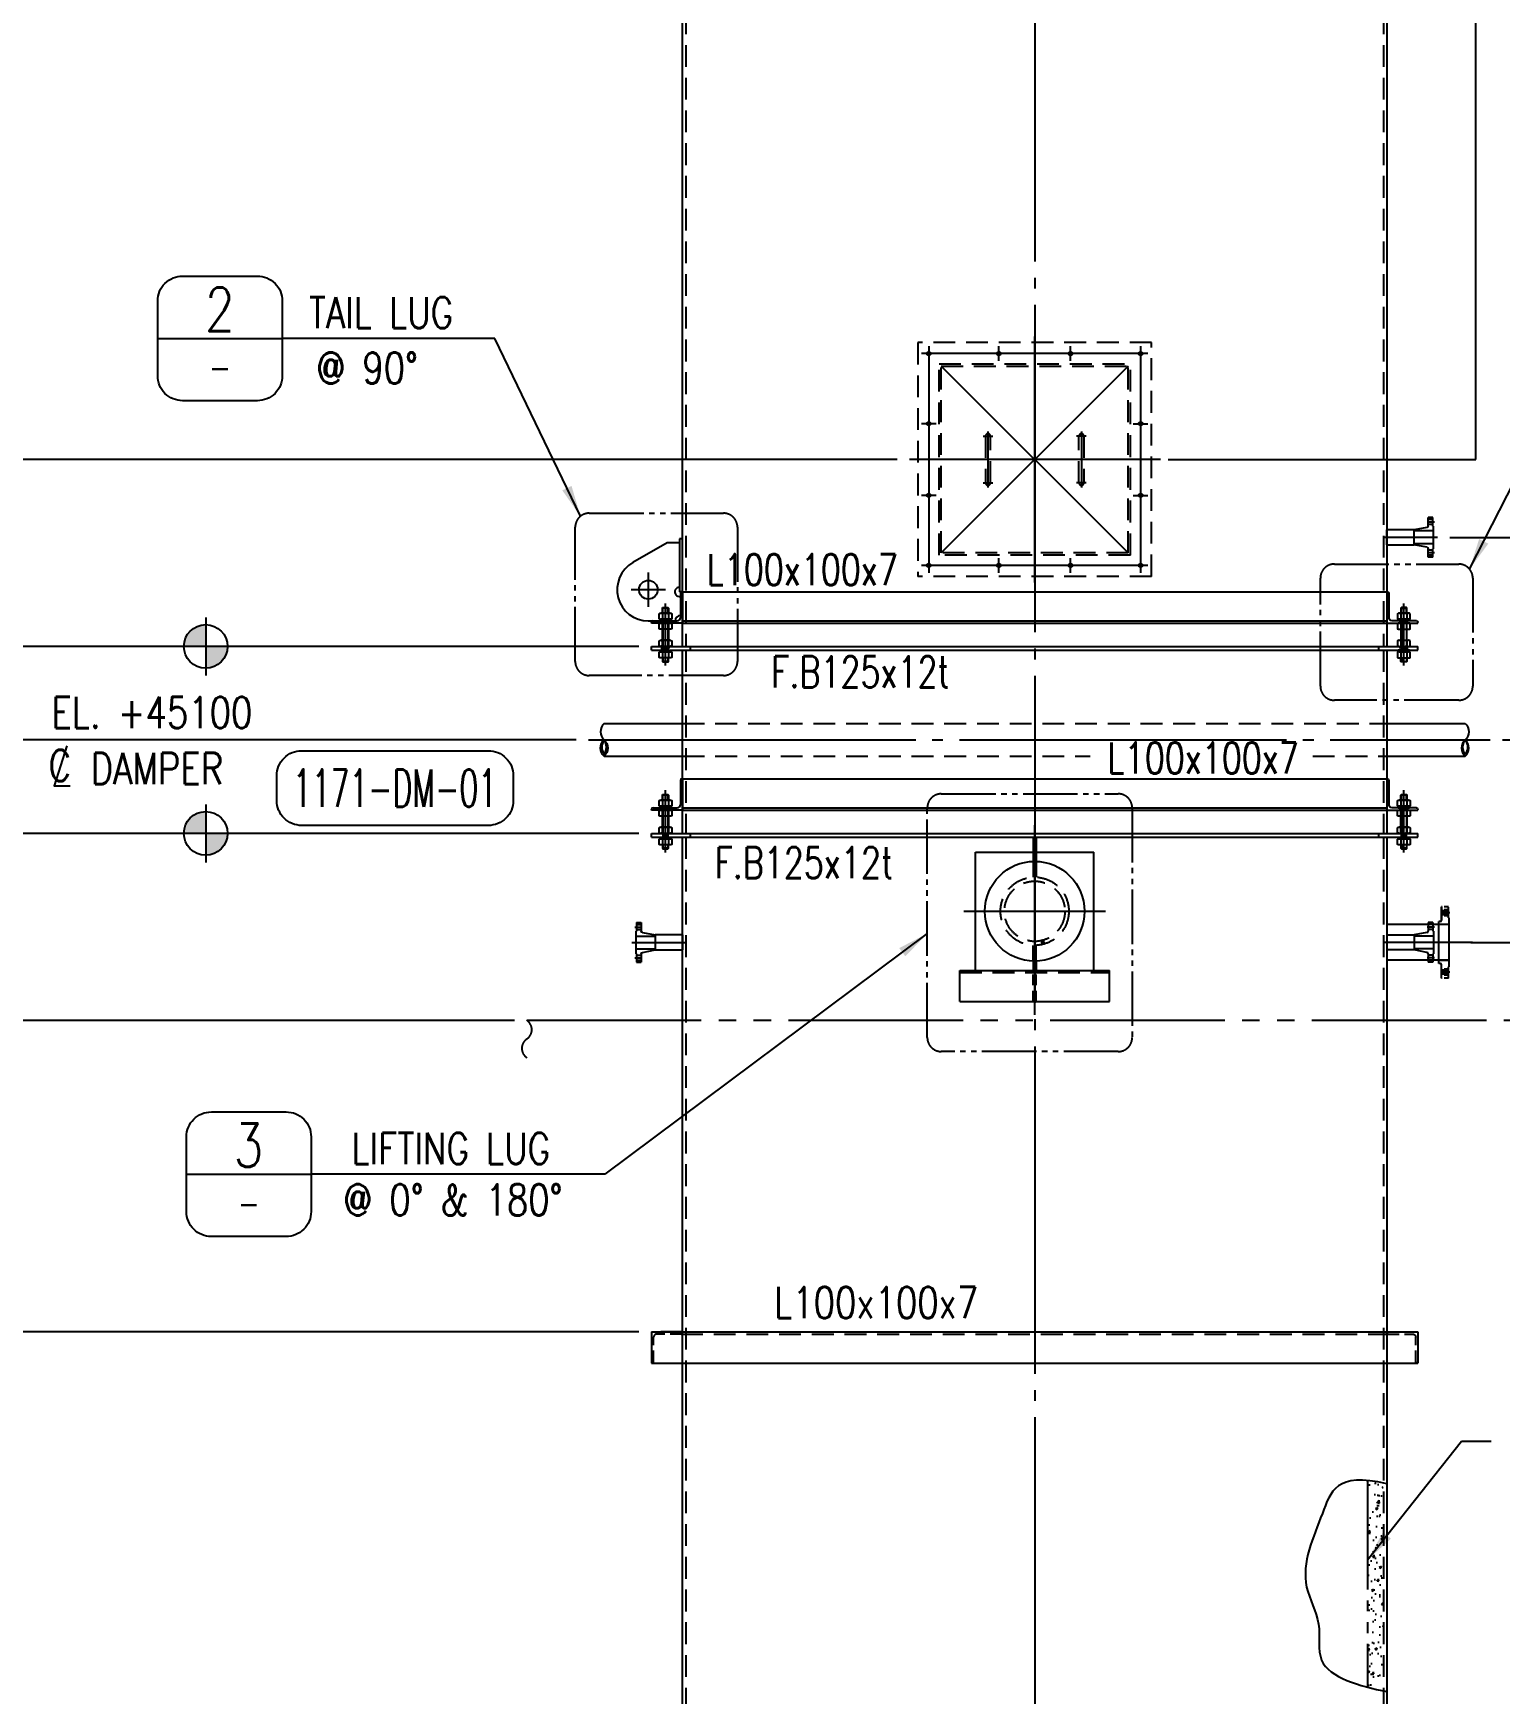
# Model space of a CAD drawing. Header units: millimetres. Extents: x 0 to 134087, y -49114 to 20834.
# Drawn here: x 4724 to 9431, y -20657 to -15327 of the extents above; entities that cross this region are included whole.
import ezdxf
from ezdxf.enums import TextEntityAlignment as Align

# ---------------------------------------------------------------- set-up
doc = ezdxf.new("R2010")
doc.units = ezdxf.units.MM
doc.header["$LTSCALE"] = 35
for name, pattern in [('JNK-CENTER', [34, 30, -1.5, 1, -1.5]), ('JNK-HIDDEN', [3, 2, -1]), ('JNK-PHANTOM', [15, 10, -1, 1, -1, 1, -1]), ('PH2', [15, 10, -1, 1, -1, 1, -1]), ('PHA', [30, 20, -2, 2, -2, 2, -2])]:
    doc.linetypes.add(name, pattern=pattern)
for name, color, linetype in [('CEN-R', 1, 'JNK-CENTER'), ('CON-G', 3, 'Continuous'), ('CON-W', 7, 'Continuous'), ('CON-Y', 2, 'Continuous'), ('det', 2, 'PH2'), ('Dim-W', 7, 'Continuous'), ('HID-Y', 2, 'JNK-HIDDEN'), ('HL', 7, 'Continuous'), ('PAN-W', 6, 'PHA'), ('PHA-M', 6, 'JNK-PHANTOM'), ('STL-OBJT', 7, 'Continuous'), ('TITLE', 7, 'Continuous'), ('TXT-G', 3, 'Continuous'), ('TXT-Y', 2, 'Continuous')]:
    doc.layers.add(name, color=color, linetype=linetype)
doc.styles.add('SIMPLEX', font='simplex.shx', dxfattribs={"width": 0.8})
doc.dimstyles.new('DIM40', dxfattribs={"dimscale": 40, "dimtxt": 2.5, "dimasz": 2.5, "dimexe": 1, "dimexo": 1, "dimgap": 1, "dimtad": 1, "dimdec": 0, "dimdsep": 46, "dimtxsty": 'SIMPLEX', "dimcen": 0, "dimclrd": 7, "dimclre": 7, "dimclrt": 2, "dimadec": 1, "dimazin": 2, "dimtfac": 1, "dimtdec": 0, "dimtix": 1, "dimtmove": 2, "dimatfit": 2, "dimfxl": 1, "dimtolj": 1, "dimtzin": 0, "dimarcsym": 1})

# ---------------------------------------------------------------- blocks, each defined once
blk = doc.blocks.new('N-FLG SIDE 1.50 150 WNRF')
at = {"layer": 'CEN-R'}
for p, q in [((-49.2, 3), (-49.2, -20.5)), ((0, 13), (0, -162)), ((49.2, 3), (49.2, -20.5))]:
    blk.add_line(p, q, dxfattribs=at)
at = {"layer": 'CON-Y'}
for p, q in [((-36.5, 0), (-36.5, -1.6)), ((-36.5, 0), (36.5, 0)), ((-20.4, 0), (-20.4, -61.9)), ((20.5, 0), (20.5, -61.9)), ((36.5, 0), (36.5, -1.6)), ((-63.5, -1.6), (-63.5, -17.5)), ((-63.5, -1.6), (-36.5, -1.6)), ((-63.5, -17.5), (-36.3, -17.5)), ((-57.2, -1.6), (-57.2, -17.5)), ((-41.2, -1.6), (-41.2, -17.5)), ((-31.9, -21.2), (-24.2, -61.9)), ((31.9, -21.2), (24.2, -61.9)), ((36.3, -17.5), (63.5, -17.5)), ((36.5, -1.6), (63.5, -1.6)), ((41.2, -1.6), (41.2, -17.5)), ((57.2, -1.6), (57.2, -17.5)), ((63.5, -1.6), (63.5, -17.5)), ((-24.2, -150), (-24.2, -61.9)), ((-24.2, -61.9), (24.2, -61.9)), ((24.2, -61.9), (24.2, -150)), ((-24.2, -150), (24.2, -150))]:
    blk.add_line(p, q, dxfattribs=at)
for centre, start, end in [((-36.3, -22), 10.7131, 90), ((36.3, -22), 90, 169.2869)]:
    blk.add_arc(centre, 4.5, start, end, dxfattribs=at)
blk = doc.blocks.new('pipesece')
at = {"layer": 'CON-W'}
blk.add_lwpolyline([(0.5, 0, 0.44), (0, 0, -0.44), (-0.5, 0, -0.44), (0, 0)], format="xyb", dxfattribs=at)
blk.add_lwpolyline([(-0.446, 0, 0.31383), (0, 0, 0.31383)], format="xyb", close=True, dxfattribs=at)
blk = doc.blocks.new('A$C55096B2E')
at = {"layer": 'CEN-R'}
for p, q in [((61.8, 757.9), (61.8, 30.9)), ((286.8, 710.9), (286.8, 757.9)), ((401.8, 0), (401.8, 789.2)), ((516.8, 710.9), (516.8, 757.9)), ((741.8, 757.9), (741.8, 30.9)), ((765.3, 734.4), (38.3, 734.4)), ((701.8, 694.4), (101.8, 94.4)), ((101.8, 694.4), (701.8, 94.4)), ((85.3, 509.4), (38.3, 509.4)), ((251.8, 484.8), (251.8, 304.1)), ((551.8, 484.8), (551.8, 304.1)), ((718.3, 509.4), (765.3, 509.4)), ((236.5, 469.4), (267.1, 469.4)), ((567.1, 469.4), (536.5, 469.4)), ((805.2, 394.4), (0, 394.4)), ((85.3, 279.4), (38.3, 279.4)), ((236.5, 319.4), (267.1, 319.4)), ((567.1, 319.4), (536.5, 319.4)), ((718.3, 279.4), (765.3, 279.4)), ((765.3, 54.4), (38.3, 54.4)), ((286.8, 30.9), (286.8, 77.9)), ((516.8, 30.9), (516.8, 77.9))]:
    blk.add_line(p, q, dxfattribs=at)
at = {"layer": 'HID-Y'}
for p, q in [((776.8, 769.4), (26.8, 769.4)), ((26.8, 769.4), (26.8, 19.4)), ((776.8, 19.4), (776.8, 769.4)), ((94.8, 701.4), (708.8, 701.4)), ((94.8, 87.4), (94.8, 701.4)), ((101.8, 694.4), (701.8, 694.4)), ((101.8, 94.4), (101.8, 694.4)), ((701.8, 94.4), (701.8, 694.4)), ((708.8, 87.4), (708.8, 701.4)), ((708.8, 87.4), (94.8, 87.4)), ((701.8, 94.4), (101.8, 94.4)), ((776.8, 19.4), (26.8, 19.4))]:
    blk.add_line(p, q, dxfattribs=at)
for points in [[(243.8, 469.4), (243.8, 319.4, 1), (259.8, 319.4), (259.8, 469.4, 1)], [(559.8, 469.4), (559.8, 319.4, -1), (543.8, 319.4), (543.8, 469.4, -1)]]:
    blk.add_lwpolyline(points, format="xyb", close=True, dxfattribs=at)
for centre in [(61.8, 734.4), (286.8, 734.4), (516.8, 734.4), (741.8, 734.4), (61.8, 509.4), (741.8, 509.4), (61.8, 279.4), (741.8, 279.4), (61.8, 54.4), (286.8, 54.4), (516.8, 54.4), (741.8, 54.4)]:
    blk.add_circle(centre, 6, dxfattribs=at)
blk = doc.blocks.new('A$C4E795096')
at = {"layer": 'CEN-R'}
blk.add_line((20, 0), (20, 199.5), dxfattribs=at)
at = {"layer": 'CON-G'}
for p, q in [((34.9, 168.3), (5.1, 168.3)), ((30, 184.3), (10, 184.3)), ((10, 166.4), (10, 150.1)), ((30, 166.4), (30, 150.1)), ((2, 148.3), (2, 143.3)), ((2, 148.3), (38, 148.3)), ((2, 143.3), (38, 143.3)), ((34.9, 148.3), (5.1, 148.3)), ((34.9, 136.3), (5.1, 136.3)), ((34.9, 116.3), (5.1, 116.3)), ((38, 148.3), (38, 143.3)), ((34.9, 81.3), (5.1, 81.3)), ((34.9, 61.3), (5.1, 61.3)), ((10, 79.4), (10, 63.1)), ((30, 79.4), (30, 63.1)), ((2, 44.3), (2, 49.3)), ((2, 49.3), (38, 49.3)), ((2, 44.3), (38, 44.3)), ((34.9, 44.3), (5.1, 44.3)), ((34.9, 24.3), (5.1, 24.3)), ((10, 42.4), (10, 26.1)), ((30, 13.3), (10, 13.3)), ((30, 42.4), (30, 26.1)), ((38, 44.3), (38, 49.3))]:
    blk.add_line(p, q, dxfattribs=at)
for points in [[(0, 166.4, -0.372659), (10, 166.4, -0.186242), (30, 166.4, -0.372659), (40, 166.4), (40, 150.1, -0.372659), (30, 150.1, -0.186242), (10, 150.1, -0.372659), (0, 150.1)], [(0, 134.4, -0.372659), (10, 134.4, -0.186242), (30, 134.4, -0.372659), (40, 134.4), (40, 118.1, -0.372659), (30, 118.1, -0.186242), (10, 118.1, -0.372659), (0, 118.1)], [(0, 79.4, -0.372659), (10, 79.4, -0.186242), (30, 79.4, -0.372659), (40, 79.4), (40, 63.1, -0.372659), (30, 63.1, -0.186242), (10, 63.1, -0.372659), (0, 63.1)], [(0, 42.4, -0.372659), (10, 42.4, -0.186242), (30, 42.4, -0.372659), (40, 42.4), (40, 26.1, -0.372659), (30, 26.1, -0.186242), (10, 26.1, -0.372659), (0, 26.1)]]:
    blk.add_lwpolyline(points, format="xyb", close=True, dxfattribs=at)
for points in [[(10, 168.3), (10, 184.3), (12, 186.3), (28, 186.3), (30, 184.3), (30, 168.3)], [(10, 61.3), (10, 136.3)], [(30, 136.3), (30, 61.3)], [(10, 24.3), (10, 13.3), (12, 11.3), (28, 11.3), (30, 13.3), (30, 24.3)]]:
    blk.add_lwpolyline(points, dxfattribs=at)
at = {"layer": 'CON-G', "color": 7}
for points in [[(12, 168.3), (12, 186.3)], [(28, 168.3), (28, 186.3)], [(12, 136.3), (12, 61.3)], [(28, 136.3), (28, 61.3)], [(12, 24.3), (12, 11.3)], [(28, 24.3), (28, 11.3)]]:
    blk.add_lwpolyline(points, dxfattribs=at)
blk = doc.blocks.new('A$C427202F2')
at = {"layer": 'CON-G'}
for p, q in [((93, 95), (93, 17)), ((98, 100), (100, 100)), ((100, 100), (100, 0)), ((0, 0), (0, 2)), ((100, 0), (0, 0)), ((5, 7), (83, 7))]:
    blk.add_line(p, q, dxfattribs=at)
for centre, radius, start, end in [((98, 95), 5, 90, 180), ((5, 2), 5, 90, 180), ((83, 17), 10, 270, 0)]:
    blk.add_arc(centre, radius, start, end, dxfattribs=at)
blk = doc.blocks.new('A$C33B53AB1')
at = {"layer": 'CEN-R'}
for p, q in [((240, 0), (240, 608.9)), ((12.5, 332.9), (467.5, 332.9)), ((52.5, 332.9), (427.5, 332.9)), ((268.4, 227), (265.1, 239.3))]:
    blk.add_line(p, q, dxfattribs=at)
at = {"layer": 'CON-G'}
for p, q in [((235, 570.9), (235, 492.7)), ((245, 570.9), (245, 492.7)), ((50, 142.9), (50, 522.9)), ((50, 522.9), (430, 522.9)), ((430, 142.9), (430, 522.9)), ((235, 172.9), (235, 142.9)), ((245, 172.9), (245, 142.9)), ((0, 142.9), (480, 142.9)), ((0, 42.9), (0, 142.9)), ((480, 42.9), (480, 142.9)), ((0, 42.9), (480, 42.9))]:
    blk.add_line(p, q, dxfattribs=at)
blk.add_circle((240, 332.9), 160, dxfattribs=at)
at = {"layer": 'HID-Y'}
for p, q in [((235, 492.7), (235, 442.2)), ((245, 492.7), (245, 442.2)), ((235, 172.9), (235, 223.5)), ((245, 172.9), (245, 223.5)), ((265.5, 226.3), (262.2, 238.5)), ((271.3, 227.8), (268, 240.1)), ((0, 135.9), (480, 135.9))]:
    blk.add_line(p, q, dxfattribs=at)
at = {"layer": 'HID-Y', "ltscale": 0.5}
for p, q in [((235, 42.9), (235, 135.9)), ((245, 42.9), (245, 135.9))]:
    blk.add_line(p, q, dxfattribs=at)
at = {"layer": 'HID-Y'}
for radius in [109.5, 96.8]:
    blk.add_circle((240, 332.9), radius, dxfattribs=at)
blk = doc.blocks.new('A$C3C055926')
at = {"layer": 'HID-Y'}
for p, q in [((100, 100), (0, 100)), ((0, 100), (0, 0)), ((100, 98), (100, 100)), ((0, 0), (2, 0))]:
    blk.add_line(p, q, dxfattribs=at)
at = {"layer": 'HID-Y', "ltscale": 0.5}
for p, q in [((7, 5), (7, 83)), ((95, 93), (17, 93))]:
    blk.add_line(p, q, dxfattribs=at)
at = {"layer": 'HID-Y'}
for centre, radius, start, end in [((17, 83), 10, 90, 180), ((95, 98), 5, 270, 0), ((2, 5), 5, 270, 0)]:
    blk.add_arc(centre, radius, start, end, dxfattribs=at)
blk = doc.blocks.new('A$C2A517C6A')
at = {"layer": 'CON-G'}
for p, q in [((0, 100), (2460, 100)), ((0, 100), (0, 0)), ((2460, 100), (2460, 0)), ((0, 0), (2460, 0))]:
    blk.add_line(p, q, dxfattribs=at)
at = {"layer": 'HID-Y'}
blk.add_line((95, 93), (2365, 93), dxfattribs=at)
at = {"layer": 'CON-G'}
blk.add_blockref('A$C3C055926', (0, 0), dxfattribs=at)
at = {"layer": 'CON-G', "xscale": -1}
blk.add_blockref('A$C3C055926', (2460, 0), dxfattribs=at)
blk = doc.blocks.new('det-tag')
at = {"layer": 'CON-Y'}
blk.add_line((5, 0), (-5, 0), dxfattribs=at)
blk.add_lwpolyline([(-3, -5), (3, -5, 0.414214), (5, -3), (5, 3, 0.414214), (3, 5), (-3, 5, 0.414214), (-5, 3), (-5, -3, 0.414214)], format="xyb", close=True, dxfattribs=at)
at = {"layer": 'CON-G', "style": 'SIMPLEX', "width": 0.8}
blk.add_attdef('TAG', text='', height=3.5, dxfattribs=at).set_placement((0.02, 0.58), align=Align.CENTER)
at = {"layer": 'CON-Y', "style": 'SIMPLEX', "width": 0.8}
blk.add_attdef('-8888', text='', height=2, dxfattribs=at).set_placement((0, -3.34), align=Align.CENTER)
blk = doc.blocks.new('*D944')
at = {"layer": 'DEFPOINTS', "color": 0, "transparency": 16777216}
for p in [(6708.6, -8495.5), (2929.3, -26913.5), (6218.6, -26913.5)]:
    blk.add_point(p, dxfattribs=at)
at = {"layer": 'Dim-W', "color": 7, "linetype": 'ByBlock', "lineweight": -2, "transparency": 16777216}
for p, q in [((6668.6, -8495.5), (2889.3, -8495.5)), ((2929.3, -8595.5), (2929.3, -26813.5)), ((6178.6, -26913.5), (2889.3, -26913.5))]:
    blk.add_line(p, q, dxfattribs=at)
at = {"layer": 'Dim-W', "color": 7, "transparency": 16777216}
for points in [[(2912.7, -8595.5), (2946, -8595.5), (2929.3, -8495.5)], [(2912.7, -26813.5), (2946, -26813.5), (2929.3, -26913.5)]]:
    blk.add_solid(points, dxfattribs=at)
at = {"layer": 'Dim-W', "color": 2, "transparency": 16777216, "insert": (2839.3, -17610.8), "char_height": 100, "attachment_point": 5, "rotation": 90, "style": 'SIMPLEX'}
blk.add_mtext('\\A1;18418', dxfattribs=at)
blk = doc.blocks.new('*D946')
at = {"layer": 'DEFPOINTS', "color": 0, "transparency": 16777216}
for p in [(6708.6, -8495.5), (3329.3, -17295.5), (6708.6, -17295.5)]:
    blk.add_point(p, dxfattribs=at)
at = {"layer": 'Dim-W', "color": 7, "linetype": 'ByBlock', "lineweight": -2, "transparency": 16777216}
for p, q in [((6668.6, -8495.5), (3289.3, -8495.5)), ((3329.3, -8595.5), (3329.3, -17195.5)), ((6668.6, -17295.5), (3289.3, -17295.5))]:
    blk.add_line(p, q, dxfattribs=at)
at = {"layer": 'Dim-W', "color": 7, "transparency": 16777216}
for points in [[(3312.7, -8595.5), (3346, -8595.5), (3329.3, -8495.5)], [(3312.7, -17195.5), (3346, -17195.5), (3329.3, -17295.5)]]:
    blk.add_solid(points, dxfattribs=at)
at = {"layer": 'Dim-W', "color": 2, "transparency": 16777216, "insert": (3239.3, -12895.5), "char_height": 100, "attachment_point": 5, "rotation": 90, "style": 'SIMPLEX'}
blk.add_mtext('\\A1;8800', dxfattribs=at)
blk = doc.blocks.new('*D947')
at = {"layer": 'DEFPOINTS', "color": 0, "transparency": 16777216}
for p in [(3329.3, -17295.5), (3329.3, -17895.5), (6708.6, -17895.5)]:
    blk.add_point(p, dxfattribs=at)
at = {"layer": 'Dim-W', "color": 7, "linetype": 'ByBlock', "lineweight": -2, "transparency": 16777216}
for p, q in [((3329.3, -17395.5), (3329.3, -17795.5)), ((6668.6, -17895.5), (3289.3, -17895.5))]:
    blk.add_line(p, q, dxfattribs=at)
at = {"layer": 'Dim-W', "color": 7, "transparency": 16777216}
for points in [[(3312.7, -17395.5), (3346, -17395.5), (3329.3, -17295.5)], [(3312.7, -17795.5), (3346, -17795.5), (3329.3, -17895.5)]]:
    blk.add_solid(points, dxfattribs=at)
at = {"layer": 'Dim-W', "color": 2, "transparency": 16777216, "insert": (3239.3, -17595.5), "char_height": 100, "attachment_point": 5, "rotation": 90, "style": 'SIMPLEX'}
blk.add_mtext('\\A1;600', dxfattribs=at)
blk = doc.blocks.new('*D954')
at = {"layer": 'DEFPOINTS', "color": 0, "transparency": 16777216}
for p in [(4289.3, -17895.5), (4289.3, -19495.5), (6708.6, -19495.5)]:
    blk.add_point(p, dxfattribs=at)
at = {"layer": 'Dim-W', "color": 7, "linetype": 'ByBlock', "lineweight": -2, "transparency": 16777216}
for p, q in [((4289.3, -17995.5), (4289.3, -19395.5)), ((6668.6, -19495.5), (4249.3, -19495.5))]:
    blk.add_line(p, q, dxfattribs=at)
at = {"layer": 'Dim-W', "color": 7, "transparency": 16777216}
for points in [[(4272.7, -17995.5), (4306, -17995.5), (4289.3, -17895.5)], [(4272.7, -19395.5), (4306, -19395.5), (4289.3, -19495.5)]]:
    blk.add_solid(points, dxfattribs=at)
at = {"layer": 'Dim-W', "color": 2, "transparency": 16777216, "insert": (4199.3, -18695.5), "char_height": 100, "attachment_point": 5, "rotation": 90, "style": 'SIMPLEX'}
blk.add_mtext('\\A1;1600', dxfattribs=at)
blk = doc.blocks.new('*D955')
at = {"layer": 'DEFPOINTS', "color": 0, "transparency": 16777216}
for p in [(4289.3, -19495.5), (4289.3, -22695.5), (6288.6, -22695.5)]:
    blk.add_point(p, dxfattribs=at)
at = {"layer": 'Dim-W', "color": 7, "linetype": 'ByBlock', "lineweight": -2, "transparency": 16777216}
for p, q in [((4289.3, -19595.5), (4289.3, -22595.5)), ((6248.6, -22695.5), (4249.3, -22695.5))]:
    blk.add_line(p, q, dxfattribs=at)
at = {"layer": 'Dim-W', "color": 7, "transparency": 16777216}
for points in [[(4272.7, -19595.5), (4306, -19595.5), (4289.3, -19495.5)], [(4272.7, -22595.5), (4306, -22595.5), (4289.3, -22695.5)]]:
    blk.add_solid(points, dxfattribs=at)
at = {"layer": 'Dim-W', "color": 2, "transparency": 16777216, "insert": (4199.3, -21095.5), "char_height": 100, "attachment_point": 5, "rotation": 90, "style": 'SIMPLEX'}
blk.add_mtext('\\A1;3200', dxfattribs=at)
blk = doc.blocks.new('*D962')
at = {"layer": 'DEFPOINTS', "color": 0, "transparency": 16777216}
for p in [(3969.3, -17295.5), (3969.3, -17595.5), (6506.8, -17595.5)]:
    blk.add_point(p, dxfattribs=at)
at = {"layer": 'Dim-W', "color": 7, "linetype": 'ByBlock', "lineweight": -2, "transparency": 16777216}
for p, q in [((3969.3, -17395.5), (3969.3, -17495.5)), ((6466.8, -17595.5), (3929.3, -17595.5))]:
    blk.add_line(p, q, dxfattribs=at)
at = {"layer": 'Dim-W', "color": 7, "transparency": 16777216}
for points in [[(3952.7, -17395.5), (3986, -17395.5), (3969.3, -17295.5)], [(3952.7, -17495.5), (3986, -17495.5), (3969.3, -17595.5)]]:
    blk.add_solid(points, dxfattribs=at)
at = {"layer": 'Dim-W', "color": 2, "transparency": 16777216, "insert": (3879.3, -17445.5), "char_height": 100, "attachment_point": 5, "rotation": 90, "style": 'SIMPLEX', "bg_fill": 3, "box_fill_scale": 1.1, "bg_fill_color": 256, "bg_fill_true_color": 13158600, "bg_fill_transparency": 0}
blk.add_mtext('\\A1;300', dxfattribs=at)
blk = doc.blocks.new('FS-MARK')
h = blk.add_hatch(color=256)
edge = h.paths.add_edge_path()
edge.add_arc((0, 0), 1.75, 90, 180)
edge.add_line((-1.75, 0), (0, 0))
edge.add_line((0, 0), (0, 1.75))
h = blk.add_hatch(color=256)
edge = h.paths.add_edge_path()
edge.add_line((0, 0), (0, -1.75))
edge.add_arc((0, 0), 1.75, 270, 360)
edge.add_line((1.75, 0), (0, 0))
for p, q in [((0, 2.33), (0, -2.33)), ((2.33, 0), (-2.33, 0))]:
    blk.add_line(p, q)
blk.add_circle((0, 0), 1.75)
at = {"layer": 'CON-Y', "style": 'SIMPLEX', "width": 0.8}
blk.add_attdef('F.S.', (3.19, 1), '', height=2.5, dxfattribs=at)
blk = doc.blocks.new('cl-mark')
at = {"layer": 'CON-Y'}
blk.add_lwpolyline([(0.51, 1.61), (-0.51, -1.62), (0.79, -1.62)], dxfattribs=at)
at = {"layer": 'CON-Y', "style": 'SIMPLEX', "width": 0.8}
blk.add_text('C', height=2.5, dxfattribs=at).set_placement((-0.05, 0.02), align=Align.MIDDLE)
blk = doc.blocks.new('DUCT-TAG')
at = {"layer": 'CON-G'}
blk.add_lwpolyline([(-9.49, -1), (-9.49, 1, -0.414214), (-7.49, 3), (7.49, 3, -0.414214), (9.49, 1), (9.49, -1, -0.414214), (7.49, -3), (-7.49, -3, -0.414214)], format="xyb", close=True, dxfattribs=at)
at = {"layer": 'CON-G', "style": 'SIMPLEX', "width": 1.246304}
blk.add_attdef('NAME', text='', height=3, dxfattribs=at).set_placement((-8.19, -1.5), (8.19, -1.5), align=Align.FIT)
at = {"layer": 'CON-Y', "style": 'SIMPLEX'}
blk.add_attdef('ELEVATION', text='', height=2, dxfattribs=at).set_placement((0, -6.02), align=Align.CENTER)
blk = doc.blocks.new('*D968')
at = {"layer": 'DEFPOINTS', "color": 0, "transparency": 16777216}
for p in [(4609.3, -17895.5), (4609.3, -18495.5), (6308.6, -18495.5)]:
    blk.add_point(p, dxfattribs=at)
at = {"layer": 'Dim-W', "color": 7, "linetype": 'ByBlock', "lineweight": -2, "transparency": 16777216}
for p, q in [((4609.3, -17995.5), (4609.3, -18395.5)), ((6268.6, -18495.5), (4569.3, -18495.5))]:
    blk.add_line(p, q, dxfattribs=at)
at = {"layer": 'Dim-W', "color": 7, "transparency": 16777216}
for points in [[(4592.7, -17995.5), (4626, -17995.5), (4609.3, -17895.5)], [(4592.7, -18395.5), (4626, -18395.5), (4609.3, -18495.5)]]:
    blk.add_solid(points, dxfattribs=at)
at = {"layer": 'Dim-W', "color": 2, "transparency": 16777216, "insert": (4519.3, -18195.5), "char_height": 100, "attachment_point": 5, "rotation": 90, "style": 'SIMPLEX', "bg_fill": 3, "box_fill_scale": 1.1, "bg_fill_color": 256, "bg_fill_true_color": 13158600, "bg_fill_transparency": 0}
blk.add_mtext('\\A1;600', dxfattribs=at)
blk = doc.blocks.new("4'' O2")
at = {"layer": 'CEN-R'}
blk.add_line((275.61, 0), (0, 0), dxfattribs=at)
at = {"layer": 'CON-Y'}
for p, q in [((176, 71.15), (176, 114.5)), ((176, 114.5), (176, 71.95)), ((200, 57.15), (0, 57.15)), ((167, -67.45), (167, 67.45)), ((171.5, 67.45), (167, 67.45)), ((200, 58.05), (167, 58.05)), ((200, -78.6), (200, 78.6)), ((200, -78.6), (200, 78.6)), ((200, -57.15), (0, -57.15)), ((200, -58.05), (167, -58.05)), ((171.5, -67.45), (167, -67.45)), ((176, -114.5), (176, -71.95)), ((200, -78.6), (198.4, -78.6)), ((198.4, -114.5), (198.4, -78.6))]:
    blk.add_line(p, q, dxfattribs=at)
for centre, start, end in [((171.5, 71.95), 270, 0), ((171.5, -71.95), 0, 90)]:
    blk.add_arc(centre, 4.5, start, end, dxfattribs=at)
at = {"layer": 'HID-Y', "ltscale": 0.2}
for p, q in [((198.4, 114.5), (176, 114.5)), ((198.4, 78.6), (198.4, 114.5)), ((203, 95.25), (173, 95.25)), ((198.4, 104.75), (176, 104.75)), ((198.4, 85.75), (176, 85.75)), ((200, 78.6), (198.4, 78.6)), ((203, -95.25), (173, -95.25)), ((198.4, -85.75), (176, -85.75)), ((198.4, -104.75), (176, -104.75)), ((198.4, -114.5), (176, -114.5))]:
    blk.add_line(p, q, dxfattribs=at)
for points in [[(198.4, 85.75), (198.4, 104.75), (176, 85.75), (176, 104.75)], [(198.4, -104.75), (198.4, -85.75), (176, -104.75), (176, -85.75)]]:
    blk.add_solid(points, dxfattribs=at)
blk = doc.blocks.new('*D972')
at = {"layer": 'DEFPOINTS', "color": 0, "transparency": 16777216}
for p in [(9231.6, -16945.5), (9400.3, -17595.5), (9843.2, -17595.5)]:
    blk.add_point(p, dxfattribs=at)
at = {"layer": 'Dim-W', "color": 7, "linetype": 'ByBlock', "lineweight": -2, "transparency": 16777216}
for p, q in [((9271.6, -16945.5), (9883.2, -16945.5)), ((9843.2, -17045.5), (9843.2, -17495.5)), ((9440.3, -17595.5), (9883.2, -17595.5))]:
    blk.add_line(p, q, dxfattribs=at)
at = {"layer": 'Dim-W', "color": 7, "transparency": 16777216}
for points in [[(9826.5, -17045.5), (9859.9, -17045.5), (9843.2, -16945.5)], [(9826.5, -17495.5), (9859.9, -17495.5), (9843.2, -17595.5)]]:
    blk.add_solid(points, dxfattribs=at)
at = {"layer": 'Dim-W', "color": 2, "transparency": 16777216, "insert": (9753.2, -17270.5), "char_height": 100, "attachment_point": 5, "rotation": 90, "style": 'SIMPLEX', "bg_fill": 3, "box_fill_scale": 1.1, "bg_fill_color": 256, "bg_fill_true_color": 13158600, "bg_fill_transparency": 0}
blk.add_mtext('\\A1;650', dxfattribs=at)
blk = doc.blocks.new('*D973')
at = {"layer": 'DEFPOINTS', "color": 0, "transparency": 16777216}
for p in [(9843.2, -17595.5), (9298.6, -18245.5), (9843.2, -18245.5)]:
    blk.add_point(p, dxfattribs=at)
at = {"layer": 'Dim-W', "color": 7, "linetype": 'ByBlock', "lineweight": -2, "transparency": 16777216}
for p, q in [((9843.2, -17695.5), (9843.2, -18145.5)), ((9338.6, -18245.5), (9883.2, -18245.5))]:
    blk.add_line(p, q, dxfattribs=at)
at = {"layer": 'Dim-W', "color": 7, "transparency": 16777216}
for points in [[(9826.5, -17695.5), (9859.9, -17695.5), (9843.2, -17595.5)], [(9826.5, -18145.5), (9859.9, -18145.5), (9843.2, -18245.5)]]:
    blk.add_solid(points, dxfattribs=at)
at = {"layer": 'Dim-W', "color": 2, "transparency": 16777216, "insert": (9753.2, -17920.5), "char_height": 100, "attachment_point": 5, "rotation": 90, "style": 'SIMPLEX', "bg_fill": 3, "box_fill_scale": 1.1, "bg_fill_color": 256, "bg_fill_true_color": 13158600, "bg_fill_transparency": 0}
blk.add_mtext('\\A1;650', dxfattribs=at)
blk = doc.blocks.new('*D976')
at = {"layer": 'DEFPOINTS', "color": 0, "transparency": 16777216}
for p in [(7536.8, -16695.5), (4289.3, -17295.5), (4289.3, -17295.5)]:
    blk.add_point(p, dxfattribs=at)
at = {"layer": 'Dim-W', "color": 7, "linetype": 'ByBlock', "lineweight": -2, "transparency": 16777216}
for p, q in [((7496.8, -16695.5), (4249.3, -16695.5)), ((4289.3, -16795.5), (4289.3, -17195.5))]:
    blk.add_line(p, q, dxfattribs=at)
at = {"layer": 'Dim-W', "color": 7, "transparency": 16777216}
for points in [[(4272.7, -16795.5), (4306, -16795.5), (4289.3, -16695.5)], [(4272.7, -17195.5), (4306, -17195.5), (4289.3, -17295.5)]]:
    blk.add_solid(points, dxfattribs=at)
at = {"layer": 'Dim-W', "color": 2, "transparency": 16777216, "insert": (4199.3, -16995.5), "char_height": 100, "attachment_point": 5, "rotation": 90, "style": 'SIMPLEX', "bg_fill": 3, "box_fill_scale": 1.1, "bg_fill_color": 256, "bg_fill_true_color": 13158600, "bg_fill_transparency": 0}
blk.add_mtext('\\A1;600', dxfattribs=at)

msp = doc.modelspace()

# ---------------------------------------------------------------- hatches: boundary and pattern name
at = {"layer": 'CON-W'}
h = msp.add_hatch(dxfattribs=at)
h.set_pattern_fill('AR-CONC', color=256, scale=0.4, style=0)
h.set_pattern_definition([(50, (169180.62, 33891.545), (72.873868, -6.375634), [7.62, -83.82]), (355, (169180.62, 33891.545), (-14.09713, 76.422657), [6.096, -67.056]), (100.451, (169186.69, 33891.014), (58.777, 70.046675), [6.476, -71.236]), (46.1842, (169180.62, 33911.865), (108.431616, -16.81693), [11.43, -125.73]), (96.6356, (169189.65, 33910.46), (94.961694, 98.97022), [9.714, -106.854]), (351.184, (169180.62, 33911.86), (94.96184, 98.97005), [9.144, -100.584]), (21, (169190.78, 33906.785), (60.645952, -40.906207), [7.62, -83.82]), (326, (169190.78, 33906.785), (24.72081, 73.675186), [6.096, -67.056]), (71.4514, (169195.83, 33903.376), (85.366596, 32.769143), [6.476, -71.236]), (37.5, (169180.617, 33891.545), (1.2354413, 33.8220155), [0, -66.2432, 0, -68.072, 0, -67.31]), (7.5, (169180.617, 33891.545), (26.727865, 40.07223), [0, -38.8112, 0, -64.7192, 0, -25.654]), (327.5, (169157.96, 33891.545), (54.236238, -2.2914976), [0, -25.4, 0, -79.248, 0, -105.156]), (317.5, (169147.8, 33891.545), (59.251673, 10.170596), [0, -33.02, 0, -52.6288, 0, -74.676])])
edge = h.paths.add_edge_path()
edge.add_spline(control_points=[(9056.6132, -19980.424), (9037.8671, -19976.0333), (9021.3034, -19973.3056), (9006.6132, -19972.0364)], knot_values=[112.971929563, 112.971929563, 112.971929563, 112.971929563, 138.767778602, 138.767778602, 138.767778602, 138.767778602], degree=3, periodic=0)
edge.add_line((9006.6132, -19972.0364), (9006.6132, -20634.0503))
edge.add_spline(control_points=[(9006.6132, -20634.0503), (9023.5642, -20639.0132), (9040.5434, -20643.3962), (9056.6132, -20647.4556)], knot_values=[873.184071324, 873.184071324, 873.184071324, 873.184071324, 912.407484559, 912.407484559, 912.407484559, 912.407484559], degree=3, periodic=0)
edge.add_line((9056.6132, -20647.4556), (9056.6132, -19980.424))
at = {"layer": 'Dim-W'}
h = msp.add_hatch(color=256, dxfattribs=at)
h.paths.add_polyline_path([(6753.6132, -17213.4501), (6742.1132, -17213.4501), (6742.1132, -17220.4499), (6753.6132, -17220.4499)])
h.paths.add_polyline_path([(6765.1132, -17213.4501), (6753.6132, -17213.4501), (6753.6132, -17220.4499), (6765.1132, -17220.4499)])
h = msp.add_hatch(color=256, dxfattribs=at)
h.paths.add_polyline_path([(9123.6132, -17213.4501), (9135.1132, -17213.4501), (9135.1132, -17220.4499), (9123.6132, -17220.4499)])
h.paths.add_polyline_path([(9112.1132, -17213.4501), (9123.6132, -17213.4501), (9123.6132, -17220.4499), (9112.1132, -17220.4499)])
h = msp.add_hatch(color=256, dxfattribs=at)
h.paths.add_polyline_path([(6753.6132, -17813.4501), (6742.1132, -17813.4501), (6742.1132, -17820.4499), (6753.6132, -17820.4499)])
h.paths.add_polyline_path([(6765.1132, -17813.4501), (6753.6132, -17813.4501), (6753.6132, -17820.4499), (6765.1132, -17820.4499)])
h = msp.add_hatch(color=256, dxfattribs=at)
h.paths.add_polyline_path([(9123.6132, -17813.4501), (9135.1132, -17813.4501), (9135.1132, -17820.4499), (9123.6132, -17820.4499)])
h.paths.add_polyline_path([(9112.1132, -17813.4501), (9123.6132, -17813.4501), (9123.6132, -17820.4499), (9112.1132, -17820.4499)])

# ---------------------------------------------------------------- linework, layer by layer
at = {"layer": 'CEN-R'}
for p, q in [((7938.6132, -7869.6102), (7938.6132, -27621.4501)), ((6698.6132, -17058.4501), (6698.6132, -17168.4501)), ((6753.6132, -17113.4501), (6643.6132, -17113.4501)), ((6753.6132, -17354.8514), (6753.6132, -17182.3775)), ((9123.6132, -17354.8514), (9123.6132, -17182.3775))]:
    msp.add_line(p, q, dxfattribs=at)
at = {"layer": 'CEN-R', "color": 1}
msp.add_line((6506.8457, -17595.4501), (9400.2704, -17595.4501), dxfattribs=at)
at = {"layer": 'CON-G'}
for p, q in [((6808.6132, -17295.4501), (6808.6132, -8507.4501)), ((9068.6132, -8507.4501), (9068.6132, -17295.4501)), ((6758.6132, -16963.4501), (6649.3047, -17026.452)), ((6798.6132, -16963.4501), (6758.6132, -16963.4501)), ((6808.6132, -16950.4501), (6798.6132, -16950.4501)), ((6798.6132, -16950.4501), (6798.6132, -17120.4501)), ((6808.6132, -17120.4501), (6798.6132, -17120.4501)), ((6808.6132, -17120.4501), (9068.6132, -17120.4501)), ((6698.6132, -17213.4501), (6766.0331, -17213.4501)), ((6742.1132, -17220.4501), (6742.1132, -17213.4501)), ((6765.1132, -17220.4501), (6765.1132, -17213.4501)), ((6808.6132, -17213.4501), (9068.6132, -17213.4501)), ((9112.1132, -17220.4501), (9112.1132, -17213.4501)), ((9135.1132, -17220.4501), (9135.1132, -17213.4501)), ((6808.6132, -17220.4501), (9068.6132, -17220.4501)), ((6708.6132, -17295.4501), (9168.6132, -17295.4501)), ((6708.6132, -17307.4501), (6708.6132, -17295.4501)), ((6708.6132, -17307.4501), (9168.6132, -17307.4501)), ((6742.1132, -17307.4501), (6742.1132, -17295.4501)), ((6765.1132, -17302.4501), (6765.1132, -17295.4501)), ((6808.6132, -17895.4501), (6808.6132, -17307.4501)), ((9068.6132, -17307.4501), (9068.6132, -17895.4501)), ((9112.1132, -17302.4501), (9112.1132, -17295.4501)), ((9135.1132, -17307.4501), (9135.1132, -17295.4501)), ((9168.6132, -17307.4501), (9168.6132, -17295.4501)), ((6808.6132, -17720.4501), (9068.6132, -17720.4501)), ((6742.1132, -17820.4501), (6742.1132, -17813.4501)), ((6765.1132, -17820.4501), (6765.1132, -17813.4501)), ((6808.6132, -17813.4501), (9068.6132, -17813.4501)), ((6808.6132, -17820.4501), (9068.6132, -17820.4501)), ((9112.1132, -17820.4501), (9112.1132, -17813.4501)), ((9135.1132, -17820.4501), (9135.1132, -17813.4501)), ((6708.6132, -17907.4501), (6708.6132, -17895.4501)), ((6708.6132, -17895.4501), (9168.6132, -17895.4501)), ((9168.6132, -17907.4501), (9168.6132, -17895.4501)), ((6708.6132, -17907.4501), (9168.6132, -17907.4501)), ((6808.6132, -20940.4501), (6808.6132, -17907.4501)), ((9068.6132, -17907.4501), (9068.6132, -20940.4501))]:
    msp.add_line(p, q, dxfattribs=at)
msp.add_circle((6698.6132, -17113.4501), 30, dxfattribs=at)
for centre, radius, start, end in [((6698.6132, -17113.4501), 100, 119.5435387, 270), ((6798.6132, -17120.4501), 15, 90, 281.536959), ((6802.1131, -17213.4519), 17.5, 91.6369268, 179.9941993)]:
    msp.add_arc(centre, radius, start, end, dxfattribs=at)
at = {"layer": 'CON-W'}
for p, q in [((6556.7728, -17543.0018), (6808.6132, -17543.0018)), ((9068.6132, -17543.0018), (9320.4535, -17543.0018)), ((6556.7728, -17647.8985), (6808.6132, -17647.8985)), ((9068.6132, -17647.8985), (9320.4535, -17647.8985))]:
    msp.add_line(p, q, dxfattribs=at)
msp.add_open_spline([(9068.6132, -19982.8717), (8905.2286, -19944.2703), (8870.4292, -20075.7528), (8774.5227, -20278.5717), (8865.9984, -20428.7344), (8828.3306, -20592.8596), (8982.6672, -20631.378), (9068.6132, -20649.9739)], degree=3, knots=[108.476968932, 108.476968932, 108.476968932, 108.476968932, 308.574105399, 522.161017244, 630.663021178, 735.273784482, 920.648625781, 920.648625781, 920.648625781, 920.648625781], dxfattribs=at)
for points in [[(6742.1132, -17295.4501), (6765.1132, -17295.4501), (6742.1132, -17307.4501), (6765.1132, -17307.4501)], [(9135.1132, -17295.4501), (9112.1132, -17295.4501), (9135.1132, -17307.4501), (9112.1132, -17307.4501)], [(6742.1132, -17895.4501), (6765.1132, -17895.4501), (6742.1132, -17907.4501), (6765.1132, -17907.4501)], [(9135.1132, -17895.4501), (9112.1132, -17895.4501), (9135.1132, -17907.4501), (9112.1132, -17907.4501)]]:
    msp.add_solid(points, dxfattribs=at)
at = {"layer": 'det', "ltscale": 0.5}
msp.add_lwpolyline([(7638.8719, -17768.5641), (8206.8664, -17768.5641, -0.414213562), (8251.8664, -17813.5641), (8251.8664, -18550.5849, -0.414213562), (8206.8664, -18595.5849), (7638.8719, -18595.5849, -0.414213562), (7593.8719, -18550.5849), (7593.8719, -17813.5641, -0.414213562)], format="xyb", close=True, dxfattribs=at)
at = {"layer": 'Dim-W'}
for p, q in [((9354.1161, -16695.4501), (9354.1161, -15138.5653)), ((8367.5927, -16695.4501), (9354.1161, -16695.4501))]:
    msp.add_line(p, q, dxfattribs=at)
at = {"layer": 'HID-Y'}
for p, q in [((6818.6132, -13895.4501), (6818.6132, -17295.4501)), ((9058.6132, -13895.4501), (9058.6132, -17295.4501)), ((6818.6132, -17307.4501), (6818.6132, -17895.4501)), ((6833.6132, -17307.4501), (6833.6132, -17295.4501)), ((9043.6132, -17307.4501), (9043.6132, -17295.4501)), ((9058.6132, -17307.4501), (9058.6132, -17895.4501)), ((6808.6132, -17543.0018), (9068.6132, -17543.0018)), ((6808.6132, -17647.8985), (8117.2102, -17647.8985)), ((8831.4626, -17647.8985), (9068.6132, -17647.8985)), ((6833.6132, -17907.4501), (6833.6132, -17895.4501)), ((9043.6132, -17907.4501), (9043.6132, -17895.4501)), ((6818.6132, -17907.4501), (6818.6132, -24914.7606)), ((9058.6132, -17907.4501), (9058.6132, -24914.7606))]:
    msp.add_line(p, q, dxfattribs=at)
at = {"layer": 'PAN-W', "ltscale": 0.8}
msp.add_line((6308.6132, -18495.4501), (9485.5958, -18495.4501), dxfattribs=at)
at = {"layer": 'PAN-W'}
msp.add_lwpolyline([(6308.6132, -18495.4501, -0.535183758), (6308.6132, -18555.4501, 0.535183758), (6308.6132, -18615.4501)], format="xyb", dxfattribs=at)
at = {"layer": 'PHA-M'}
msp.add_line((9006.6132, -19972.0364), (9006.6132, -20634.0503), dxfattribs=at)
at = {"layer": 'STL-OBJT'}
for p, q in [((6205.9431, -16306.7594), (5523.8089, -16306.7594)), ((6558.765, -18989.3625), (5616.2451, -18989.3625))]:
    msp.add_line(p, q, dxfattribs=at)

# ---------------------------------------------------------------- block references
at = {"layer": 'CON-G', "xscale": -1}
for p, rotation in [((9218.6132, -16945.4501), 270), ((6658.6132, -18245.4501), 90)]:
    msp.add_blockref('N-FLG SIDE 1.50 150 WNRF', p, dxfattribs=dict(at, rotation=rotation))
at = {"layer": 'CON-G'}
for name, p in [('A$C427202F2', (6708.6131, -17220.4501)), ('A$C4E795096', (6733.6136, -17356.7093)), ('A$C427202F2', (6708.6131, -17820.4501)), ('A$C4E795096', (6733.6136, -17956.7093)), ('A$C4E795096', (9103.6136, -17956.7093)), ('A$C33B53AB1', (7698.6131, -18478.3073)), ('A$C2A517C6A', (6708.6131, -19595.4502))]:
    msp.add_blockref(name, p, dxfattribs=at)
at = {"layer": 'CON-G', "xscale": -1}
for name, p in [('A$C427202F2', (9168.6132, -17220.4501)), ('A$C4E795096', (9143.6127, -17356.7093)), ('A$C427202F2', (9168.6132, -17820.4501))]:
    msp.add_blockref(name, p, dxfattribs=at)
at = {"layer": 'CON-G', "rotation": 270}
msp.add_blockref('N-FLG SIDE 1.50 150 WNRF', (9218.6132, -18245.4501), dxfattribs=at)
at = {"layer": 'CON-W', "yscale": 104.8966796926106}
for p, xscale, zscale, rotation in [((6556.7728, -17595.4501), 104.8966796926106, 104.8966796926106, 90), ((9320.4535, -17595.4501), -104.8966796926106, 104.8966796925961, 270)]:
    msp.add_blockref('pipesece', p, dxfattribs=dict(at, xscale=xscale, zscale=zscale, rotation=rotation))
at = {"layer": 'CON-W', "xscale": 40, "yscale": 40, "zscale": 40}
msp.add_blockref('FS-MARK', (5277.9991, -17895.4501), dxfattribs=at)
at = {"layer": 'Dim-W'}
msp.add_blockref('A$C55096B2E', (7536.8464, -17089.8999), dxfattribs=at)
at = {"layer": 'HL'}
ref = msp.add_blockref('det-tag', (5323.8089, -16306.7594), dxfattribs=dict(at, xscale=-40, yscale=40, zscale=40))
ref.add_attrib('TAG', '2', dxfattribs={"layer": 'CON-G', "height": 140, "rotation": 360, "style": 'SIMPLEX', "width": 0.8}).set_placement((5322.8756, -16283.5594), align=Align.CENTER)
ref.add_attrib('-8888', '-', dxfattribs={"layer": 'CON-Y', "height": 80, "rotation": 360, "style": 'SIMPLEX', "width": 0.8}).set_placement((5323.8089, -16440.3594), align=Align.CENTER)
ref = msp.add_blockref('det-tag', (5416.2451, -18989.3625), dxfattribs=dict(at, xscale=-40, yscale=40, zscale=40, rotation=359.9999999999479))
ref.add_attrib('TAG', '3', dxfattribs={"layer": 'CON-G', "height": 140, "rotation": 360, "style": 'SIMPLEX', "width": 0.8}).set_placement((5415.3118, -18966.1625), align=Align.CENTER)
ref.add_attrib('-8888', '-', dxfattribs={"layer": 'CON-Y', "height": 80, "rotation": 360, "style": 'SIMPLEX', "width": 0.8}).set_placement((5416.2451, -19122.9625), align=Align.CENTER)
at = {"layer": 'TITLE'}
msp.add_blockref("4'' O2", (9068.6132, -18245.4501), dxfattribs=at)
at = {"layer": 'TXT-G'}
ref = msp.add_blockref('DUCT-TAG', (5885.5339, -17750.09), dxfattribs=dict(at, xscale=40, yscale=40, zscale=40))
ref.add_attrib('NAME', '1171-DM-01', dxfattribs={"layer": 'CON-G', "height": 120, "style": 'SIMPLEX', "width": 0.603474}).set_placement((5557.9339, -17810.09), (6213.1339, -17810.09), align=Align.FIT)

# ---------------------------------------------------------------- texts
at = {"layer": 'TXT-Y', "style": 'SIMPLEX', "width": 0.8}
for s, p in [('TAIL LUG', (5609.3904, -16274.2919)), ('@ 90%%D', (5633.4256, -16452.0676)), ('DAMPER', (4909.0107, -17737.3556))]:
    msp.add_text(s, height=100, dxfattribs=at).set_placement(p)
at = {"layer": 'TXT-Y', "color": 2, "style": 'SIMPLEX'}
for s, width, p in [('L100x100x7', 0.75, (6886.0456, -17098.8718)), ('F.B125x12t', 0.75, (7093.343, -17426.9087)), ('L100x100x7', 0.75, (8172.7486, -17703.5397)), ('F.B125x12t', 0.75, (6911.8476, -18039.4925)), ('L100x100x7', 0.8, (7102.5954, -19451.3249))]:
    msp.add_text(s, height=100, dxfattribs=dict(at, width=width)).set_placement(p)
at = {"layer": 'TXT-Y', "style": 'SIMPLEX', "width": 0.8}
for s, p in [('LIFTING LUG', (5745.6126, -18956.8951)), ('@ 0%%D & 180%%D', (5719.9897, -19121.6706))]:
    msp.add_text(s, height=100, rotation=360, dxfattribs=at).set_placement(p)

# ---------------------------------------------------------------- dimensions: what is measured, and where the dimension line sits
at = {"layer": 'Dim-W'}
dim = msp.add_linear_dim(base=(2929.3472, -26913.4501), p1=(6708.6132, -8495.4501), p2=(6218.6132, -26913.4501), angle=90, dimstyle='DIM40', dxfattribs=at)
dim.commit()
dim.dimension.update_dxf_attribs({"geometry": '*D944', "text_midpoint": (2839.3472, -17610.7514), "dimtype": 160})
for base, p1, p2, picture, middle in [((3329.3472, -17295.4501), (6708.6132, -8495.4501), (6708.6132, -17295.4501), '*D946', (3239.3472, -12895.4501)), ((3329.3472, -17895.4501), (3329.3472, -17295.4501), (6708.6132, -17895.4501), '*D947', (3239.3472, -17595.4501)), ((4289.3472, -19495.4501), (4289.3472, -17895.4501), (6708.6132, -19495.4501), '*D954', (4199.3472, -18695.4501)), ((4289.3472, -22695.4501), (4289.3472, -19495.4501), (6288.6132, -22695.4501), '*D955', (4199.3472, -21095.4501))]:
    dim = msp.add_linear_dim(base=base, p1=p1, p2=p2, angle=90, dimstyle='DIM40', dxfattribs=at)
    dim.commit()
    dim.dimension.update_dxf_attribs({"geometry": picture, "text_midpoint": middle})

# ---------------------------------------------------------------- leaders
at = {"layer": 'CON-G'}
msp.add_leader([(7593.8719, -18217.0328), (6558.765, -18989.3625)], dimstyle='DIM40', override={"dimgap": 1, "dimtad": 0, "dimcen": 0, "dimtix": 0, "dimtfill": 1}, dxfattribs=at)
at = {"layer": 'STL-OBJT'}
msp.add_leader([(9007.2238, -20227.108), (9308.7383, -19846.6255), (9404.2565, -19846.6255)], dimstyle='DIM40', dxfattribs=at)

# ---------------------------------------------------------------- next in the draw order: dimensions: what is measured, and where the dimension line sits
at = {"layer": 'Dim-W'}
for base, p1, p2, override, picture, middle in [((9843.184, -17595.4501), (9231.6132, -16945.4501), (9400.2704, -17595.4501), {"dimcen": 0, "dimtix": 0, "dimtfill": 1}, '*D972', (9753.184, -17270.4501)), ((3969.3472, -17595.4501), (3969.3472, -17295.4501), (6506.8457, -17595.4501), {"dimtfill": 1}, '*D962', (3879.3472, -17445.4501)), ((4609.3472, -18495.4501), (4609.3472, -17895.4501), (6308.6132, -18495.4501), {"dimcen": 0, "dimtix": 0, "dimtfill": 1}, '*D968', (4519.3472, -18195.4501))]:
    dim = msp.add_linear_dim(base=base, p1=p1, p2=p2, angle=90, dimstyle='DIM40', override=override, dxfattribs=at)
    dim.commit()
    dim.dimension.update_dxf_attribs({"geometry": picture, "text_midpoint": middle})

# ---------------------------------------------------------------- next in the draw order: linework, layer by layer
at = {"layer": 'det', "ltscale": 0.5}
for points in [[(6508.8596, -16867.7581), (6939.7947, -16867.7581, -0.414213562), (6984.7947, -16912.7581), (6984.7947, -17343.8089, -0.414213562), (6939.7947, -17388.8089), (6508.8596, -17388.8089, -0.414213562), (6463.8596, -17343.8089), (6463.8596, -16912.7581, -0.414213562)], [(8900.4661, -17031.2053), (9299.7947, -17031.2053, -0.414213562), (9344.7947, -17076.2053), (9344.7947, -17423.0326, -0.414213562), (9299.7947, -17468.0326), (8900.4661, -17468.0326, -0.414213562), (8855.4661, -17423.0326), (8855.4661, -17076.2053, -0.414213562)]]:
    msp.add_lwpolyline(points, format="xyb", close=True, dxfattribs=at)

# ---------------------------------------------------------------- next in the draw order: block references
at = {"layer": 'CON-W', "xscale": 40, "yscale": 40, "zscale": 40}
msp.add_blockref('FS-MARK', (5277.9991, -17295.4501), dxfattribs=at)
at = {"layer": 'TXT-Y', "xscale": 40, "yscale": 40, "zscale": 40}
msp.add_blockref('cl-mark', (4811.8094, -17678.4399), dxfattribs=at)

# ---------------------------------------------------------------- next in the draw order: texts
at = {"layer": 'TXT-Y', "style": 'SIMPLEX', "width": 0.8}
msp.add_text('EL. +45100', height=100, dxfattribs=at).set_placement((4783.2855, -17557.3556))

# ---------------------------------------------------------------- next in the draw order: dimensions: what is measured, and where the dimension line sits
at = {"layer": 'Dim-W'}
dim = msp.add_linear_dim(base=(9843.184, -18245.4501), p1=(9843.184, -17595.4501), p2=(9298.6132, -18245.4501), angle=90, dimstyle='DIM40', override={"dimcen": 0, "dimtix": 0, "dimtfill": 1}, dxfattribs=at)
dim.commit()
dim.dimension.update_dxf_attribs({"geometry": '*D973', "text_midpoint": (9753.184, -17920.4501)})

# ---------------------------------------------------------------- next in the draw order: leaders
at = {"layer": 'CON-G'}
msp.add_leader([(9334.3603, -17047.3917), (9573.1201, -16579.1985)], dimstyle='DIM40', override={"dimgap": 1, "dimtad": 0, "dimcen": 0, "dimtfill": 1}, dxfattribs=at)

# ---------------------------------------------------------------- next in the draw order: dimensions: what is measured, and where the dimension line sits
at = {"layer": 'Dim-W'}
dim = msp.add_linear_dim(base=(4289.3472, -17295.4501), p1=(7536.8461, -16695.4501), p2=(4289.3472, -17295.4501), angle=90, dimstyle='DIM40', override={"dimcen": 0, "dimtfill": 1}, dxfattribs=at)
dim.commit()
dim.dimension.update_dxf_attribs({"geometry": '*D976', "text_midpoint": (4199.3472, -16995.4501)})

# ---------------------------------------------------------------- next in the draw order: leaders
msp.add_leader([(6480.7546, -16877.6139), (6205.9431, -16306.7594)], dimstyle='DIM40', override={"dimgap": 1, "dimtad": 0, "dimcen": 0, "dimtix": 0, "dimtfill": 1}, dxfattribs=at)

doc.saveas('drawing.dxf')
